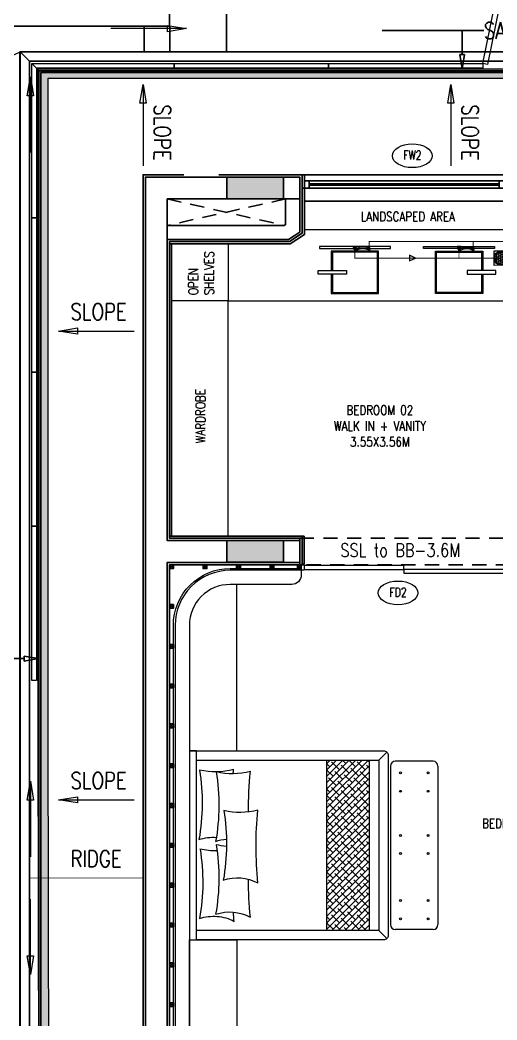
# Model space of a CAD drawing. Header units: metres. Extents: x 42 to 199, y -121 to 268.
# Drawn here: x 85.4 to 90.43, y 36.77 to 47.34 of the extents above; entities that cross this region are included whole.
import ezdxf
from ezdxf import colors
from ezdxf.entities.mleader import LeaderData, LeaderLine
from ezdxf.enums import TextEntityAlignment as Align
from ezdxf.math import Vec2, Vec3

# ---------------------------------------------------------------- set-up
doc = ezdxf.new("R2010")
doc.units = ezdxf.units.M
doc.header["$LTSCALE"] = 0.3
for name, pattern in [('DASHED', [0.75, 0.5, -0.25]), ('FK_R_BLR_FINAL FLOOR PLANS_24.09.2020$0$DASHED2', [0.375, 0.25, -0.125]), ('HIDDEN', [0.375, 0.25, -0.125])]:
    doc.linetypes.add(name, pattern=pattern)
doc.layers.get('0').update_dxf_attribs({"color": 8})
for name, color, linetype in [('A-Cols', 8, 'Continuous'), ('A-DWV', 8, 'Continuous'), ('A-ELEVATION 3', 8, 'Continuous'), ('A-flooring', 8, 'Continuous'), ('A-Glass', 8, 'Continuous'), ('A-Hidden-Above', 8, 'HIDDEN'), ('A-TEXT ARCHITECURAL', 8, 'Continuous'), ('A-Wall-Full', 8, 'Continuous'), ('A-Wall-Plst', 8, 'Continuous')]:
    doc.layers.add(name, color=color, linetype=linetype)
for name, color, linetype, lineweight in [('A-DOOR TAGS', 8, 'Continuous', 9), ('A-Furniture', 8, 'Continuous', 0), ('A-Plumbing Fixtures', 8, 'Continuous', 0), ('AGI- TEXT', 7, 'Continuous', 0), ('AGI-AV', 4, 'Continuous', 0), ('AGI-EX RAIN WATER', 4, 'Continuous', 0), ('AGI-FT', 4, 'Continuous', 0), ('AGI-PL-PLUMBING EQUPMENT', 4, 'Continuous', 0), ('DA HOUSE ARCH LAYOUT', 8, 'Continuous', 9), ('NEW', 7, 'Continuous', 0), ('PH304.3', 7, 'Continuous', 0), ('PHE - DWS', 3, 'DASHED', 0), ('PHE CLAMP', 7, 'Continuous', 0), ('PHE sanfix', 4, 'Continuous', 0)]:
    doc.layers.add(name, color=color, linetype=linetype, lineweight=lineweight)
doc.styles.add('ROMANS', font='romans.shx', dxfattribs={"width": 0.8, "height": 0.5})
doc.styles.add('RomanS-Narrow', font='romans.shx', dxfattribs={"width": 0.75})
doc.styles.get("Standard").update_dxf_attribs({"font": 'arial.ttf'})
doc.styles.add('T225', font='romans.shx', dxfattribs={"width": 0.8, "height": 0.25})
doc.dimstyles.get("Standard").update_dxf_attribs({"dimtxt": 0.3, "dimasz": 0.25, "dimexe": 0.18, "dimexo": 0.0625, "dimgap": 0.09, "dimtad": 0, "dimtih": 1, "dimtoh": 1, "dimzin": 0, "dimdsep": 46, "dimtxsty": 'Standard', "dimblk": 'ARCHTICK', "dimcen": 0.09, "dimclrd": 256, "dimclre": 256, "dimclrt": 256, "dimadec": 0, "dimazin": 0, "dimtfac": 1, "dimtofl": 0, "dimtmove": 0, "dimatfit": 3, "dimfxl": 1, "dimtolj": 1, "dimtzin": 0, "dimlwd": -1, "dimlwe": -1, "dimarcsym": 0})

# ---------------------------------------------------------------- blocks, each defined once
blk = doc.blocks.new('FK_R_BLR_FINAL FLOOR PLANS_24.09.2020$0$pillow set')
at = {"color": 8, "linetype": 'FK_R_BLR_FINAL FLOOR PLANS_24.09.2020$0$DASHED2', "ltscale": 50}
blk.add_arc((-526.845, 777.311), 0.463, 252.267, 298.9944, dxfattribs=at)
at = {"color": 8, "ltscale": 0.6}
for centre, radius, start, end in [((-522.858, 776.589), 3.776, 175.1838, 176.6737), ((-529.136, 776.447), 2.191, 351.8322, 11.1207), ((-526.674, 777.269), 0.463, 252.267, 298.9944), ((-528.965, 776.405), 2.191, 351.8322, 11.1207), ((-522.686, 776.547), 3.776, 175.1838, 181.2483), ((-526.587, 776.91), 0.463, 252.267, 298.9944), ((-522.6, 776.188), 3.776, 175.1838, 186.8824), ((-528.878, 776.046), 2.191, 351.8322, 11.1207), ((-526.787, 775.445), 0.714, 90.0641, 104.6917), ((-526.66, 776.499), 0.463, 252.267, 266.6265), ((-528.951, 775.635), 2.191, 351.8322, 11.1207), ((-526.615, 775.403), 0.714, 95.8892, 104.6917), ((-526.836, 776.477), 0.463, 252.267, 275.3142), ((-529.127, 775.613), 2.191, 351.8322, 11.1207), ((-526.836, 776.477), 0.463, 288.2159, 288.7475), ((-526.528, 775.044), 0.714, 75.4312, 104.6917), ((-522.672, 775.777), 3.776, 180.3495, 186.8824), ((-526.777, 774.611), 0.714, 75.4312, 104.6917), ((-526.601, 774.634), 0.714, 75.4312, 104.6917), ((-522.849, 775.755), 3.776, 186.1934, 186.8824)]:
    blk.add_arc(centre, radius, start, end, dxfattribs=at)
blk = doc.blocks.new('zw$9CC5')
at = {"linetype": 'FK_R_BLR_FINAL FLOOR PLANS_24.09.2020$0$DASHED2', "ltscale": 50, "transparency": 33554549}
h = blk.add_hatch(dxfattribs=at)
h.set_pattern_fill('ANSI38', color=8, scale=0.015, angle=180, style=0)
h.set_pattern_definition([(45, (-191.109367, 61.404476), (-0.03367596, 0.03367596), []), (135, (-191.109367, 61.404476), (-0.101027881, 0.03367596), [0.1190625, -0.0714375])])
h.paths.add_polyline_path([(-0.66, 1.7), (-0.21, 1.7), (-0.21, -0.1), (-0.66, -0.1)])
at = {"color": 8, "ltscale": 50}
for p, q in [((-0.66, 1.7), (-0.66, -0.1)), ((-0.21, 1.7), (-0.21, -0.1))]:
    blk.add_line(p, q, dxfattribs=at)
at = {"color": 8, "ltscale": 0.6}
for p, q in [((-0.11, 1.7), (-0.025, 1.785)), ((-0.11, -0.1), (-0.025, -0.185))]:
    blk.add_line(p, q, dxfattribs=at)
at = {"color": 8, "ltscale": 2}
for p, q in [((0.015, 1.638), (0.015, -0.038)), ((0.466, 1.689), (0.065, 1.689)), ((0.516, 1.638), (0.516, -0.038)), ((0.466, -0.089), (0.065, -0.089))]:
    blk.add_line(p, q, dxfattribs=at)
at = {"color": 8, "ltscale": 0.6}
for points in [[(-2.035, 1.8), (-2.11, 1.8), (-2.11, -0.2), (-2.035, -0.2)], [(-2.035, 1.7), (-0.11, 1.7), (-0.11, -0.1), (-2.035, -0.1)]]:
    blk.add_lwpolyline(points, close=True, dxfattribs=at)
blk.add_lwpolyline([(-2.035, 1.8), (-0.06, 1.8, -0.414214), (-0.01, 1.75), (-0.01, -0.15, -0.414214), (-0.06, -0.2), (-2.035, -0.2)], format="xyb", close=True, dxfattribs=at)
at = {"color": 8, "ltscale": 2}
for centre in [(0.121, 1.565), (0.411, 1.565), (0.121, 1.371), (0.411, 1.371), (0.121, 0.904), (0.411, 0.904), (0.121, 0.713), (0.411, 0.713), (0.121, 0.218), (0.411, 0.218), (0.121, 0.024), (0.411, 0.024)]:
    blk.add_circle(centre, 0.01, dxfattribs=at)
for centre, start, end in [((0.065, 1.638), 90, 180), ((0.466, 1.638), 360, 90), ((0.065, -0.038), 180, 270), ((0.466, -0.038), 270, 360)]:
    blk.add_arc(centre, 0.0501, start, end, dxfattribs=at)
at = {"color": 8, "ltscale": 0.6, "xscale": -1, "rotation": 181.041621635059}
blk.add_blockref('FK_R_BLR_FINAL FLOOR PLANS_24.09.2020$0$pillow set', (510.774, 786.348), dxfattribs=at)
blk = doc.blocks.new('FK_R_BLR_FINAL FLOOR PLANS_24.09.2020$0$Door Legend-flat-46')
at = {"color": 8, "linetype": 'ByBlock'}
blk.add_ellipse((-0.002, 0.106), major_axis=(0.21, 0), ratio=0.597277, start_param=-3.141592653589793, end_param=3.141592653589793, dxfattribs=at)
blk = doc.blocks.new('zw$4E21')
at = {"layer": 'A-Cols', "ltscale": 0.25}
h = blk.add_hatch(color=8, dxfattribs=at)
h.dxf.hatch_style = 1
h.paths.add_polyline_path([(0.3, 0.115), (0.3, -0.115), (-0.3, -0.115), (-0.3, 0.115)])
at = {"layer": 'A-Cols', "color": 8, "ltscale": 0.25}
blk.add_lwpolyline([(0.3, 0.115), (0.3, -0.115), (-0.3, -0.115), (-0.3, 0.115)], close=True, dxfattribs=at)
blk = doc.blocks.new('*U134')
at = {"color": 8}
for points in [[(4.391, -0.025), (4.441, -0.025), (4.441, 0.05), (4.391, 0.05)], [(4.441, 0.05), (4.441, -0.025), (6.446, -0.025), (6.446, 0.05)], [(6.496, -0.025), (6.446, -0.025), (6.446, 0.05), (6.496, 0.05)]]:
    blk.add_lwpolyline(points, close=True, dxfattribs=at)
at = {"layer": 'A-Glass', "color": 8}
blk.add_lwpolyline([(4.441, 0.019), (4.441, 0.005), (6.446, 0.005), (6.446, 0.019)], close=True, dxfattribs=at)
blk = doc.blocks.new('zw$CABC')
at = {"layer": 'A-ELEVATION 3'}
for p, q in [((0, 0), (-0.04, 0.04)), ((0, 0.04), (-0.04, 0))]:
    blk.add_line(p, q, dxfattribs=at)
blk.add_lwpolyline([(-0.04, 0.04), (0, 0.04), (0, 0), (-0.04, 0)], close=True, dxfattribs=at)
blk = doc.blocks.new('SCREEN')
at = {"layer": 'A-Furniture', "color": 8}
for points in [[(190.607, -51.361), (190.284, -52.958), (190.235, -52.948), (190.558, -51.351)], [(186.976, -52.998), (185.521, -52.998), (185.471, -52.948), (186.976, -52.948)], [(185.521, -52.998), (185.521, -54.578), (185.471, -54.578), (185.471, -52.948)], [(188.605, -52.998), (186.976, -52.998), (186.976, -52.948), (188.605, -52.948)], [(190.235, -52.998), (188.605, -52.998), (188.605, -52.948), (190.235, -52.948)], [(185.471, -56.207), (185.471, -54.578), (185.521, -54.578), (185.521, -56.207)], [(185.471, -57.837), (185.471, -56.207), (185.521, -56.207), (185.521, -57.837)], [(185.471, -59.466), (185.471, -57.837), (185.521, -57.837), (185.521, -59.466)]]:
    blk.add_lwpolyline(points, close=True, dxfattribs=at)
at = {"layer": 'A-Hidden-Above', "color": 8, "linetype": 'Continuous', "ltscale": 3}
for points in [[(185.446, -81.68), (185.346, -81.77), (185.346, -52.823), (185.446, -52.923)], [(209.758, -52.823), (209.758, -52.923), (185.446, -52.923), (185.346, -52.823)]]:
    blk.add_lwpolyline(points, close=True, dxfattribs=at)
blk = doc.blocks.new('BEAM LAYOUTS AND DEPTS AS PER SITE')
at = {"layer": 'A-Hidden-Above', "color": 8, "ltscale": 2}
blk.add_lwpolyline([(88.351, 41.862), (90.823, 41.862), (90.823, 41.582), (88.351, 41.582)], close=True, dxfattribs=at)
at = {"layer": 'A-Hidden-Above', "color": 8, "ltscale": 2, "insert": (88.78, 41.806, -56.189), "char_height": 0.14094, "width": 2.33091, "attachment_point": 1, "style": 'ROMANS'}
blk.add_mtext('SSL to BB-3.6M', dxfattribs=at)
blk = doc.blocks.new('DA HOUSE ARCH LAYOUT')
at = {"layer": 'A-ELEVATION 3', "color": 8, "transparency": 33554559}
blk.add_lwpolyline([(-18.8434, 108.17), (-10.1698, 108.17), (-10.1698, 107.9), (-18.8434, 107.9)], close=True, dxfattribs=at)
at = {"color": 8, "transparency": 33554687}
blk.add_wipeout([(-11.75, 107.63), (-11.75, 78.6832), (-4.6699, 77.9793), (-4.6699, 87.3699), (20.9401, 87.3699), (20.94, 97.27), (30.1376, 97.27), (30.1376, 95.8004), (30.1509, 95.6202), (30.2068, 95.3936), (30.2908, 95.2058), (30.4267, 95.0082), (30.5877, 94.8493), (30.7469, 94.7385), (30.9156, 94.6565), (31.1167, 94.5963), (31.3676, 94.5704), (31.6721, 94.6087), (31.9475, 94.7157), (32.1814, 94.8781), (32.441, 95.1999), (32.4934, 95.3049), (32.5584, 95.4923), (32.5869, 95.6387), (32.5967, 95.8477), (32.5782, 96.0181), (32.5404, 96.1711), (32.4781, 96.3293), (32.428, 96.4237), (32.3565, 96.5318), (32.2288, 96.6615), (32.1161, 96.7764), (31.9914, 96.8605), (31.8786, 96.9192), (31.3843, 97.0303), (31.3843, 97.1695), (32.0248, 97.1695), (32.0248, 106.3305), (12.6625, 106.33), (12.6624, 107.63)], dxfattribs=at).dxf.layer = 'A-ELEVATION 3'
at = {"layer": 'A-ELEVATION 3', "color": 8, "transparency": 33554559}
blk.add_lwpolyline([(-9.5698, 107.63), (-9.5698, 108.7712), (-19.0384, 108.7712), (-19.1208, 108.1712)], dxfattribs=at)
blk.add_lwpolyline([(-10.1674, 107.9), (-10.1674, 107.63), (-10.4374, 107.63), (-10.4374, 107.9)], close=True, dxfattribs=at)
at = {"layer": 'A-ELEVATION 3', "color": 8}
blk.add_lwpolyline([(-8.7609, 106.3301), (-8.7449, 106.3301), (-8.7449, 106.19), (-8.7699, 106.19), (-8.7699, 106.3261), (-8.7609, 106.3261), (-8.7609, 106.3301)], dxfattribs=at)
blk.add_lwpolyline([(-8.7449, 106.3301), (-6.64, 106.33), (-6.64, 106.05), (-8.7449, 106.05)], close=True, dxfattribs=at)
at = {"layer": 'A-flooring', "color": 8}
for points in [[(-10.17, 102.51), (-10.15, 102.51), (-10.15, 105.5996), (-10.17, 105.5996)], [(-10.17, 102.51), (-10.17, 102.49), (-8.7699, 102.49), (-8.7699, 102.51)], [(-8.7499, 102.216), (-8.7559, 102.216), (-8.7559, 102.21), (-8.7699, 102.21), (-8.7699, 102.51), (-8.7499, 102.51)]]:
    blk.add_lwpolyline(points, close=True, dxfattribs=at)
at = {"layer": 'A-Furniture', "color": 8}
for points in [[(-8.7799, 102.21), (-8.7499, 102.21), (-8.7499, 102.151), (-8.7799, 102.151)], [(-7.695, 102.2), (-8.7499, 102.2), (-8.7499, 102.16), (-7.695, 102.16)], [(-6.64, 102.16), (-7.695, 102.16), (-7.695, 102.12), (-6.64, 102.12)]]:
    blk.add_lwpolyline(points, close=True, dxfattribs=at)
for points in [[(-8.715, 96.32), (-9.5299, 96.32, -0.4142136), (-10.1299, 96.92), (-10.1299, 101.57, -0.4142136), (-9.5299, 102.17), (-8.7799, 102.17), (-8.7799, 102.151), (-9.5299, 102.151, 0.4142136), (-10.1109, 101.57), (-10.1109, 96.92, 0.4142136), (-9.5299, 96.339), (-8.715, 96.339)], [(-9.9609, 100.245), (-9.4609, 100.245), (-9.4609, 102.001), (-9.5299, 102.001, 0.4142136), (-9.9609, 101.57)], [(-9.9609, 98.245), (-9.4609, 98.245), (-9.4609, 96.489), (-9.5299, 96.489, -0.4142136), (-9.9609, 96.92)]]:
    blk.add_lwpolyline(points, format="xyb", close=True, dxfattribs=at)
blk.add_lwpolyline([(-8.7799, 102.151), (-8.7799, 102.101, -0.4142136), (-8.8799, 102.001), (-9.5299, 102.001, 0.4142136), (-9.9609, 101.57), (-9.9609, 96.92, 0.4142136), (-9.5299, 96.489), (-8.815, 96.489, -0.4142136), (-8.715, 96.389), (-8.715, 96.339)], format="xyb", dxfattribs=at)
at = {"layer": 'A-Plumbing Fixtures', "color": 8}
for points in [[(-9.55, 104.9996), (-3.14, 104.9996), (-3.14, 106.0296), (-6.07, 106.0296), (-6.07, 105.6993), (-6.22, 105.5993), (-6.4902, 105.5995), (-6.64, 105.6993), (-6.64, 105.7495), (-8.7449, 105.7497), (-8.7449, 105.6996), (-8.8949, 105.5996), (-9.55, 105.5996)], [(-8.5878, 105.5512), (-7.8378, 105.5512), (-7.8378, 105.5712), (-8.5878, 105.5712)], [(-6.7378, 105.5512), (-7.4878, 105.5512), (-7.4878, 105.5712), (-6.7378, 105.5712)]]:
    blk.add_lwpolyline(points, close=True, dxfattribs=at)
at = {"layer": 'A-Plumbing Fixtures', "color": 4}
for points in [[(-8.4628, 105.0746), (-7.9628, 105.0746), (-7.9628, 105.5245), (-8.4628, 105.5245)], [(-8.4503, 105.0871), (-7.9753, 105.0871), (-7.9753, 105.512), (-8.4503, 105.512)], [(-6.8628, 105.0746), (-7.3628, 105.0746), (-7.3628, 105.5245), (-6.8628, 105.5245)], [(-6.8753, 105.0871), (-7.3503, 105.0871), (-7.3503, 105.512), (-6.8753, 105.512)]]:
    blk.add_lwpolyline(points, close=True, dxfattribs=at)
at = {"layer": 'A-Cols', "color": 8, "ltscale": 0.25}
for p in [(-9.265, 106.19), (-9.265, 102.3512)]:
    blk.add_blockref('zw$4E21', p, dxfattribs=at)
at = {"layer": 'A-DOOR TAGS', "color": 8}
ref = blk.add_blockref('FK_R_BLR_FINAL FLOOR PLANS_24.09.2020$0$Door Legend-flat-46', (-7.6044, 106.4247), dxfattribs=at)
ref.add_attrib('D1', 'FW2', dxfattribs={"layer": '0', "height": 0.096, "style": 'RomanS-Narrow', "width": 0.75}).set_placement((-7.6054, 106.5377, 0), align=Align.MIDDLE)
ref = blk.add_blockref('FK_R_BLR_FINAL FLOOR PLANS_24.09.2020$0$Door Legend-flat-46', (-7.7553, 101.8064), dxfattribs=at)
ref.add_attrib('D1', 'FD2', dxfattribs={"layer": '0', "height": 0.096, "style": 'RomanS-Narrow', "width": 0.75}).set_placement((-7.7563, 101.9194, 0), align=Align.MIDDLE)
at = {"layer": 'A-DWV', "color": 8, "xscale": -1}
blk.add_blockref('*U134', (-2.2486, 106.215), dxfattribs=at)
at = {"layer": 'A-ELEVATION 3', "color": 8}
for p in [(-10.1299, 102.17), (-9.7762, 102.17), (-9.4225, 102.17), (-9.0687, 102.17), (-8.7799, 102.17), (-10.1299, 101.7493), (-10.1299, 101.3286), (-10.1299, 100.9079), (-10.1299, 100.4871), (-10.1299, 100.0664), (-10.1299, 99.6457), (-10.1299, 99.225), (-10.1299, 98.8043), (-10.1299, 98.3836), (-10.1299, 97.9629), (-10.1299, 97.5421)]:
    blk.add_blockref('zw$CABC', p, dxfattribs=at)
at = {"layer": 'A-Furniture', "color": 8}
blk.add_blockref('zw$9CC5', (-7.8509, 98.445), dxfattribs=at)
at = {"layer": 'A-TEXT ARCHITECURAL', "color": 8, "char_height": 0.1, "width": 2.017239, "attachment_point": 1, "style": 'ROMANS'}
for s, insert in [('\\pxqc;LANDSCAPED AREA', (-8.6621, 105.9384)), ('\\pxqc;BEDROOM 02\\PWALK IN + VANITY\\P3.55X3.56M', (-8.9577, 103.8924)), ('\\pxqc;BEDROOM 02 - MASTER\\P5.62X5.93M', (-7.2224, 99.5266))]:
    blk.add_mtext(s, dxfattribs=dict(at, insert=insert))
at = {"layer": 'A-TEXT ARCHITECURAL', "color": 8, "insert": (-9.8945, 103.4941), "char_height": 0.1, "width": 2.017239, "attachment_point": 1, "rotation": 90, "style": 'ROMANS', "bg_fill": 2}
blk.add_mtext('WARDROBE', dxfattribs=at)
at = {"layer": 'A-Wall-Plst', "color": 8}
blk.add_lwpolyline([(-10.45, 96), (-10.45, 106.33), (-8.7699, 106.33), (-8.7699, 105.713), (-8.9025, 105.6246), (-10.17, 105.6246), (-10.17, 102.49), (-8.7699, 102.49), (-8.7699, 102.21), (-10.1699, 102.21), (-10.1699, 96.28), (-8.715, 96.28), (-8.715, 96), (-10.45, 96)], dxfattribs=at)
at = {"color": 4}
for points in [[(-8.6003, 105.3195), (-8.3003, 105.3195), (-8.3003, 105.2795), (-8.6003, 105.2795)], [(-6.7253, 105.3195), (-7.0253, 105.3195), (-7.0253, 105.2795), (-6.7253, 105.2795)]]:
    blk.add_wipeout(points, dxfattribs=at).dxf.layer = 'A-ELEVATION 3'
at = {"layer": 'A-Plumbing Fixtures', "color": 4}
for points in [[(-8.6003, 105.3195), (-8.3003, 105.3195), (-8.3003, 105.2795), (-8.6003, 105.2795)], [(-6.7253, 105.3195), (-7.0253, 105.3195), (-7.0253, 105.2795), (-6.7253, 105.2795)]]:
    blk.add_lwpolyline(points, close=True, dxfattribs=at)
at = {"layer": 'A-TEXT ARCHITECURAL', "color": 8, "insert": (-9.9687, 105.0584), "char_height": 0.1, "width": 2.017239, "attachment_point": 1, "rotation": 90, "style": 'ROMANS', "bg_fill": 2}
blk.add_mtext('OPEN \\PSHELVES', dxfattribs=at)
at = {"layer": 'A-ELEVATION 3', "color": 8}
blk.add_lwpolyline([(12.6624, 107.53), (-11.65, 107.53), (-11.65, 87.4699), (-3.9002, 87.47), (-3.9, 91.47)], dxfattribs=at)
at = {"layer": 'A-flooring', "color": 8}
blk.add_lwpolyline([(-10.17, 105.6246), (-8.9025, 105.6246), (-8.7699, 105.713), (-8.7699, 106.19), (-8.7449, 106.19), (-8.7449, 105.6996), (-8.8949, 105.5996), (-10.17, 105.5996)], close=True, dxfattribs=at)
at = {"layer": 'A-Furniture', "color": 8}
for points in [[(-9.55, 104.9996), (-10.15, 104.9996), (-10.15, 105.5996), (-9.55, 105.5996)], [(-10.15, 104.9996), (-10.15, 102.51), (-9.55, 102.51), (-9.55, 104.9996)]]:
    blk.add_lwpolyline(points, close=True, dxfattribs=at)
at = {"layer": 'A-Glass', "color": 8}
blk.add_lwpolyline([(12.5125, 107.43), (-11.55, 107.43), (-11.55, 87.5699), (-4.0002, 87.57), (-4, 91.47), (-4.02, 91.47), (-4.0202, 87.59), (-11.53, 87.5899), (-11.53, 107.41), (12.5125, 107.41)], close=True, dxfattribs=at)
at = {"layer": 'A-Hidden-Above', "color": 8, "ltscale": 2}
for p, q in [((-8.9449, 106.075), (-10.195, 105.7946)), ((-10.195, 106.075), (-8.9589, 105.7946))]:
    blk.add_line(p, q, dxfattribs=at)
at = {"layer": 'A-Hidden-Above', "color": 8, "ltscale": 5}
blk.add_lwpolyline([(-11.65, 87.47), (-11.65, 107.53), (12.6624, 107.5286), (12.6625, 106.33)], dxfattribs=at)
at = {"layer": 'A-Wall-Full', "color": 8, "transparency": 33554687}
for points in [[(-10.425, 96.025), (-10.425, 106.3052), (-8.7949, 106.3052), (-8.7949, 106.075), (-10.195, 106.075), (-10.195, 102.465), (-8.7949, 102.465), (-8.7949, 102.235), (-10.1949, 102.235), (-10.1949, 96.255), (-8.74, 96.255), (-8.74, 96.025)], [(-8.9449, 106.075), (-8.9449, 105.8039), (-8.9589, 105.7946), (-10.195, 105.7946), (-10.195, 105.6446), (-8.9135, 105.6446), (-8.7949, 105.7237), (-8.7949, 106.075)]]:
    blk.add_lwpolyline(points, close=True, dxfattribs=at)
at = {"layer": 'A-Cols', "color": 8}
blk.add_blockref('BEAM LAYOUTS AND DEPTS AS PER SITE', (-97.1462, 60.628), dxfattribs=at)
at = {"layer": 'A-Hidden-Above', "color": 8, "ltscale": 0.25}
blk.add_blockref('SCREEN', (-197.0961, 160.4531), dxfattribs=at)
blk = doc.blocks.new('CARE-FTLOOR TRAP')
at = {"layer": 'PHE sanfix', "ltscale": 0.025}
h = blk.add_hatch(dxfattribs=at)
h.set_pattern_fill('HEX', color=256, scale=94.707521, angle=179.1253, style=0)
h.set_pattern_definition([(179.1253, (3474.058, -9141.882), (-0.313026, -20.50239), [11.83844, -23.67688]), (299.1253, (3474.058, -9141.882), (17.912104, 9.980107), [11.83844, -23.67688]), (239.1253, (3462.221, -9141.7), (17.599078, -10.522284), [11.83844, -23.67688])])
h.paths.add_polyline_path([(-104, 2, 1), (104, -2, 1)])
for p, q in [((-116, -115), (-113, 117)), ((-113, 117), (116, 114)), ((116, 114), (112, -118)), ((112, -118), (-116, -115))]:
    blk.add_line(p, q, dxfattribs=at)
for radius in [116, 104]:
    blk.add_circle((0, 0), radius, dxfattribs=at)
blk = doc.blocks.new('direction')
at = {"color": 0}
blk.add_lwpolyline([(-1.22, 2.45), (0, 0), (1.22, 2.45), (-1.22, 2.45)], dxfattribs=at)
blk = doc.blocks.new('JRKGRG')
at = {"layer": 'AGI-PL-PLUMBING EQUPMENT', "color": 4, "linetype": 'Continuous', "lineweight": 0}
for p, q in [((2755327, -167826, 0), (2755326, -167826, 0)), ((2755327, -167836, 0), (2755326, -167836, 0))]:
    blk.add_line(p, q, dxfattribs=at)
at = {"layer": 'AGI-PL-PLUMBING EQUPMENT', "color": 4, "linetype": 'Continuous', "lineweight": 0, "ltscale": 0.3}
blk.add_line((2755327, -167831, 0), (2755326, -167831, 0), dxfattribs=at)
at = {"layer": 'AGI-PL-PLUMBING EQUPMENT', "color": 4, "linetype": 'Continuous', "lineweight": 0, "ltscale": 50}
for p, q in [((2755327, -167815, 0), (2755327, -167847, 0)), ((2755331, -167815, 0), (2755327, -167815, 0)), ((2755331, -167847, 0), (2755327, -167847, 0)), ((2755331, -167815, 0), (2755331, -167847, 0)), ((2755343, -167824, 0), (2755331, -167824, 0)), ((2755345, -167831, 0), (2755331, -167831, 0)), ((2755366, -167838, 0), (2755331, -167838, 0)), ((2755366, -167824, 0), (2755343, -167824, 0)), ((2755366, -167831, 0), (2755352, -167831, 0)), ((2755366, -167823, 0), (2755366, -167840, 0)), ((2755388, -167817, 0), (2755368, -167821, 0)), ((2755388, -167846, 0), (2755368, -167841, 0)), ((2755390, -167818, 0), (2755390, -167844, 0))]:
    blk.add_line(p, q, dxfattribs=at)
at = {"layer": 'AGI-PL-PLUMBING EQUPMENT', "color": 4, "linetype": 'Continuous', "lineweight": 0, "ltscale": 50, "elevation": 0}
for points in [[(2755390, -167821), (2755366, -167828)], [(2755390, -167827), (2755366, -167829)], [(2755390, -167835), (2755366, -167833)], [(2755390, -167841), (2755366, -167834)]]:
    blk.add_lwpolyline(points, dxfattribs=at)
for points in [[(2755390, -167841, 0.372706), (2755390, -167821)], [(2755390, -167835, 0.176556), (2755390, -167827)]]:
    blk.add_lwpolyline(points, format="xyb", dxfattribs=at)
at = {"layer": 'AGI-PL-PLUMBING EQUPMENT', "color": 4, "linetype": 'Continuous', "lineweight": 0, "ltscale": 50}
blk.add_circle((2755349, -167831, 0), 3.67, dxfattribs=at)
for centre, radius, start, end in [((2755368, -167823, 0), 1.86, 101.8986, 180), ((2755368, -167840, 0), 1.86, 180, 258.1014), ((2755388, -167818, 0), 1.86, 0, 101.8986), ((2755388, -167844, 0), 1.86, 258.1014, 0), ((2755379, -167831, 0), 17, 311.8802, 48.1198)]:
    blk.add_arc(centre, radius, start, end, dxfattribs=at)
blk = doc.blocks.new('AV-WB')
at = {"layer": 'AGI-PL-PLUMBING EQUPMENT'}
for p, q in [((4.79, 0), (4.79, 0.1)), ((4.79, 0), (7.04, 0)), ((6.95, 0.15), (4.87, 0.15)), ((5.09, 0.39), (5.91, 0.39)), ((5.38, 0.39), (5.38, 0.94)), ((6.37, 1.63), (5.46, 1.63)), ((5.46, 1.63), (5.46, 0.98)), ((5.46, 0.98), (5.92, 0.98)), ((5.69, 0.98), (5.69, 0.39)), ((5.72, 1.73), (5.72, 2.58)), ((6.73, 0.39), (5.91, 0.39)), ((6.37, 0.98), (5.92, 0.98)), ((6.11, 1.73), (6.11, 2.57)), ((6.14, 0.98), (6.14, 0.39)), ((6.37, 1.63), (6.37, 0.98)), ((6.45, 0.39), (6.45, 0.94)), ((7.04, 0), (7.04, 0.1))]:
    blk.add_line(p, q, dxfattribs=at)
blk.add_lwpolyline([(5.72, 2.58), (6.11, 2.58)], dxfattribs=at)
for centre, radius, start, end in [((4.87, 0.06), 0.0917, 88.0282, 152.0821), ((5.34, -0.08), 0.525, 118.3436, 154.2104), ((5.52, 0.77), 0.223, 105.9076, 129.9207), ((5.92, 1.4), 0.382, 35.7762, 144.2238), ((6.31, 0.77), 0.223, 50.0793, 74.0924), ((6.48, -0.08), 0.525, 25.7896, 61.6564), ((6.96, 0.06), 0.0917, 27.9179, 91.9718)]:
    blk.add_arc(centre, radius, start, end, dxfattribs=at)
at = {"layer": 'PH304.3', "color": 3, "ltscale": 5}
for points in [[(-1.9, 1.98, 0.264153), (5.72, 2.58, -3.868378)], [(-1.9, 0.98, 0.264153), (5.72, 1.58, -3.868378)]]:
    blk.add_lwpolyline(points, format="xyb", dxfattribs=at)
at = {"layer": 'NEW', "color": 32, "true_color": 0xcd6928, "xscale": -0.03821075313219752, "yscale": 0.03821075313219752, "zscale": 0.03821075313219752, "rotation": 270.0001714415055}
blk.add_blockref('JRKGRG', (6411.18, -105283.1, 0), dxfattribs=at)
blk = doc.blocks.new('_ArchTick')
at = {"color": 6, "linetype": 'ByBlock', "const_width": 0.045}
blk.add_lwpolyline([(-0.15, -0.15), (0.15, 0.15)], dxfattribs=at)
blk = doc.blocks.new('_ClosedBlank')
at = {"color": 0, "linetype": 'ByBlock', "lineweight": -2}
for p, q in [((-1, 0.167), (0, 0)), ((-1, 0.167), (-1, -0.167)), ((0, 0), (-1, -0.167))]:
    blk.add_line(p, q, dxfattribs=at)

msp = doc.modelspace()

# ---------------------------------------------------------------- block references
at = {"layer": 'DA HOUSE ARCH LAYOUT'}
msp.add_blockref('DA HOUSE ARCH LAYOUT', (97.1462, -60.628), dxfattribs=at)

# ---------------------------------------------------------------- next in the draw order: hatches: boundary and pattern name
at = {"layer": 'AGI-EX RAIN WATER'}
h = msp.add_hatch(dxfattribs=at)
h.set_pattern_fill('ANGLE', color=256, scale=0.01)
h.set_pattern_definition([(0, (0, 0), (0, 0.06985), [0.0508, -0.01905]), (90, (0, 0), (-0.06985, 4e-18), [0.0508, -0.01905])])
h.paths.add_polyline_path([(93.1261, 26.9594), (93.1261, 27.0594), (92.2835, 27.0594), (87.7166, 27.0594), (85.7134, 27.0594), (85.6884, 39.8396), (85.6884, 46.72), (109.6583, 46.7197), (109.6583, 46.8197), (85.5884, 46.82), (85.5884, 39.8395), (85.6136, 26.9594), (87.7166, 26.9594)])

# ---------------------------------------------------------------- next in the draw order: linework, layer by layer
at = {"layer": 'AGI- TEXT', "ltscale": 0.25, "const_width": 0.01}
msp.add_lwpolyline([(85.4962, 38.272), (86.6962, 38.272)], dxfattribs=at)
at = {"layer": 'AGI-EX RAIN WATER'}
msp.add_lwpolyline([(93.1261, 30.8388), (93.1261, 26.9594), (87.7166, 26.9594), (85.6136, 26.9594), (85.5884, 39.8395), (85.5884, 46.82), (109.6583, 46.8197), (109.6583, 46.7197), (85.6884, 46.72), (85.6884, 39.8396), (85.7134, 27.0594), (87.7166, 27.0594), (92.2835, 27.0594), (92.2835, 30.8388), (93.1262, 30.8388)], dxfattribs=at)
at = {"layer": 'PHE - DWS', "linetype": 'ByBlock', "ltscale": 0.25, "const_width": 0.01, "elevation": -0.05}
for points in [[(89.0834, 44.9304), (89.0834, 44.9956), (91.088, 44.9956), (91.088, 45.4694), (94.0427, 45.4694), (94.0427, 44.831), (94.324, 44.831), (94.324, 45.1775), (94.4452, 45.1775)], [(90.1834, 44.9427), (90.1834, 44.9956)]]:
    msp.add_lwpolyline(points, dxfattribs=at)
at = {"layer": 'PHE - DWS', "color": 51, "linetype": 'ByBlock', "ltscale": 0.25, "true_color": 0xf7f281, "const_width": 0.01, "elevation": -0.05}
msp.add_lwpolyline([(90.479, 44.8216), (90.0334, 44.8216), (90.0334, 44.9056), (90.0334, 44.8216), (88.9334, 44.8216), (88.9334, 44.9066)], dxfattribs=at)

# ---------------------------------------------------------------- next in the draw order: block references
at = {"layer": 'AGI-AV', "xscale": 0.01873039178123528, "yscale": 0.01873039178123528, "zscale": 0.01873039178123528, "rotation": 179.9999999999999}
for p in [(89.0442, 44.9432, -0.05), (90.1442, 44.9432, -0.05)]:
    msp.add_blockref('AV-WB', p, dxfattribs=at)
at = {"layer": 'AGI-FT', "xscale": 0.0006560697574302621, "yscale": 0.0006560697574302621, "zscale": 0.0006560697574302621, "rotation": 0.9198599458406358}
msp.add_blockref('CARE-FTLOOR TRAP', (90.479, 44.8216, -0.05), dxfattribs=at)
at = {"layer": 'PHE CLAMP', "xscale": 0.02499999999999996, "yscale": 0.02499999999999996, "zscale": 0.02499999999999996, "rotation": 90.00000000000124}
msp.add_blockref('direction', (89.5733, 44.8216, -0.05), dxfattribs=at)

# ---------------------------------------------------------------- next in the draw order: texts
at = {"color": 1, "insert": (203.7727, 38.0654, -29.7776), "char_height": 0.175, "width": 117.843498, "attachment_point": 9, "rotation": 359.8427, "style": 'ROMANS'}
msp.add_mtext('\\pxql;RIDGE', dxfattribs=at)
at = {"layer": 'AGI- TEXT', "color": 0, "char_height": 0.175, "width": 117.843498, "attachment_point": 9, "style": 'ROMANS'}
for insert, rotation in [((86.4896, -71.3967, -29.7776), 269.8427), ((89.7403, -71.3967, -29.7776), 269.8427), ((203.7727, 43.8443, -29.7776), 359.8427), ((203.7727, 38.8909, -29.7776), 359.8427)]:
    msp.add_mtext('\\pxql;SLOPE', dxfattribs=dict(at, insert=insert, rotation=rotation))

# ---------------------------------------------------------------- next in the draw order: leaders
at = {"color": 1}
for points, override in [([(87.154, 47.2463, 29.7776), (86.3551, 47.2463, 29.7776)], {"dimscale": 20, "dimtxt": 150, "dimasz": 0.01, "dimexe": 3, "dimexo": 3, "dimgap": 2, "dimzin": 12, "dimcen": 0, "dimclrd": 1, "dimadec": 2, "dimazin": 3, "dimtfac": 1, "dimtofl": 1, "dimldrblk": 'ClosedBlank', "dimtvp": 50, "dimlwd": 13, "dimlwe": 13, "dimarcsym": 1}), ([(78.0559, 43.546), (85.3962, 47.002)], {"dimscale": 20, "dimtxt": 150, "dimasz": 0.01, "dimexe": 3, "dimexo": 3, "dimgap": 2, "dimzin": 12, "dimcen": 0, "dimclrd": 1, "dimadec": 2, "dimazin": 3, "dimtofl": 1, "dimldrblk": 'ClosedBlank', "dimtvp": 50, "dimlwd": 13, "dimlwe": 13, "dimarcsym": 1}), ([(85.5055, 46.736), (85.5055, 45.9371)], {"dimscale": 20, "dimtxt": 150, "dimasz": 0.01, "dimexe": 3, "dimexo": 3, "dimgap": 2, "dimzin": 12, "dimcen": 0, "dimclrd": 1, "dimadec": 2, "dimazin": 3, "dimtfac": 1, "dimtofl": 1, "dimldrblk": 'ClosedBlank', "dimtvp": 50, "dimlwd": 13, "dimlwe": 13, "dimarcsym": 1}), ([(86.6962, 46.6569), (86.6962, 45.7967)], {"dimscale": 20, "dimtxt": 150, "dimasz": 0.01, "dimexe": 3, "dimexo": 3, "dimgap": 2, "dimzin": 12, "dimcen": 0, "dimclrd": 1, "dimadec": 2, "dimazin": 3, "dimtfac": 1, "dimtofl": 1, "dimldrblk": 'ClosedBlank', "dimtvp": 50, "dimlwd": 13, "dimlwe": 13, "dimarcsym": 1}), ([(89.9469, 46.6569), (89.9469, 45.7967)], {"dimscale": 20, "dimtxt": 150, "dimasz": 0.01, "dimexe": 3, "dimexo": 3, "dimgap": 2, "dimzin": 12, "dimcen": 0, "dimclrd": 1, "dimadec": 2, "dimazin": 3, "dimtfac": 1, "dimtofl": 1, "dimldrblk": 'ClosedBlank', "dimtvp": 50, "dimlwd": 13, "dimlwe": 13, "dimarcsym": 1}), ([(85.8025, 44.0509), (86.6014, 44.0509)], {"dimscale": 20, "dimtxt": 150, "dimasz": 0.01, "dimexe": 3, "dimexo": 3, "dimgap": 2, "dimzin": 12, "dimcen": 0, "dimclrd": 1, "dimadec": 2, "dimazin": 3, "dimtfac": 1, "dimtofl": 1, "dimldrblk": 'ClosedBlank', "dimtvp": 50, "dimlwd": 13, "dimlwe": 13, "dimarcsym": 1}), ([(85.5055, 39.2934), (85.5055, 38.4945)], {"dimscale": 20, "dimtxt": 150, "dimasz": 0.01, "dimexe": 3, "dimexo": 3, "dimgap": 2, "dimzin": 12, "dimcen": 0, "dimclrd": 1, "dimadec": 2, "dimazin": 3, "dimtfac": 1, "dimtofl": 1, "dimldrblk": 'ClosedBlank', "dimtvp": 50, "dimlwd": 13, "dimlwe": 13, "dimarcsym": 1}), ([(85.8025, 39.0976), (86.6014, 39.0975)], {"dimscale": 20, "dimtxt": 150, "dimasz": 0.01, "dimexe": 3, "dimexo": 3, "dimgap": 2, "dimzin": 12, "dimcen": 0, "dimclrd": 1, "dimadec": 2, "dimazin": 3, "dimtfac": 1, "dimtofl": 1, "dimldrblk": 'ClosedBlank', "dimtvp": 50, "dimlwd": 13, "dimlwe": 13, "dimarcsym": 1}), ([(85.5055, 37.2506), (85.5055, 38.0495)], {"dimscale": 20, "dimtxt": 150, "dimasz": 0.01, "dimexe": 3, "dimexo": 3, "dimgap": 2, "dimzin": 12, "dimcen": 0, "dimclrd": 1, "dimadec": 2, "dimazin": 3, "dimtfac": 1, "dimtofl": 1, "dimldrblk": 'ClosedBlank', "dimtvp": 50, "dimlwd": 13, "dimlwe": 13, "dimarcsym": 1})]:
    msp.add_leader(points, dimstyle='Standard', override=override, dxfattribs=at)
at = {"layer": 'AGI-EX RAIN WATER'}
ml = msp.add_multileader_mtext('Standard', dxfattribs=at)
ml.set_content('SASA DRAIN', color=1, style='T225')
ml.set_leader_properties()
ml.set_arrow_properties(name='CLOSEDBLANK')
ml.build(insert=Vec2(0, 0))
ml.multileader.update_dxf_attribs({"text_right_attachment_type": 6, "text_top_attachment_type": 0, "text_bottom_attachment_type": 0, "dogleg_length": 0.36, "arrow_head_size": 0.15})
ctx = ml.context
ctx.base_point, ctx.char_height, ctx.arrow_head_size, ctx.landing_gap_size, ctx.plane_origin = Vec3(90.2966, 47.2256), 0.175, 0.15, 0, Vec3(2394.4189, -6.819)
ctx.right_attachment = 6
notes = []
notes.append((ctx, [(1, (1, 1, 0), (90.0677, 47.2256), (1, 0), 0.2289, [(0, [(90.0677, 46.8229)], 256, [])])]))
ctx.mtext.insert, ctx.mtext.rotation, ctx.mtext.flow_direction = Vec3(90.2966, 47.3131), 6.2831853, 5
ml = msp.add_multileader_mtext('Standard', dxfattribs=at)
ml.set_content('SASA DRAIN', color=1, style='T225')
ml.set_leader_properties()
ml.set_arrow_properties(name='CLOSEDBLANK')
ml.build(insert=Vec2(0, 0))
ml.multileader.update_dxf_attribs({"text_right_attachment_type": 6, "text_top_attachment_type": 0, "text_bottom_attachment_type": 0, "dogleg_length": 0.36, "arrow_head_size": 0.15})
ctx = ml.context
ctx.base_point, ctx.char_height, ctx.arrow_head_size, ctx.landing_gap_size, ctx.plane_origin = Vec3(83.6761, 40.7119), 0.175, 0.15, 0, Vec3(-2219.2462, 94.634)
ctx.right_attachment, ctx.text_align_type = 6, 2
notes.append((ctx, [(1, (1, 1, 0), (85.105, 40.5894), (-1, 0), 0.2289, [(0, [(85.5884, 40.5894)], 256, [])])]))
ctx.mtext.insert, ctx.mtext.rotation, ctx.mtext.alignment, ctx.mtext.flow_direction = Vec3(84.8761, 40.7994), 6.2831853, 3, 5
for ctx, leaders in notes:
    for number, flags, end, landing, length, lines in leaders:
        leader = LeaderData()
        leader.index, (leader.has_last_leader_line, leader.has_dogleg_vector, leader.attachment_direction) = number, flags
        leader.last_leader_point, leader.dogleg_vector, leader.dogleg_length = Vec3(end), Vec3(landing), length
        for number, points, colour, breaks in lines:
            line = LeaderLine()
            line.index, line.vertices, line.color, line.breaks = number, Vec3.list(points), colors.encode_raw_color(colour), breaks
            leader.lines.append(line)
        ctx.leaders.append(leader)

doc.saveas('drawing.dxf')
